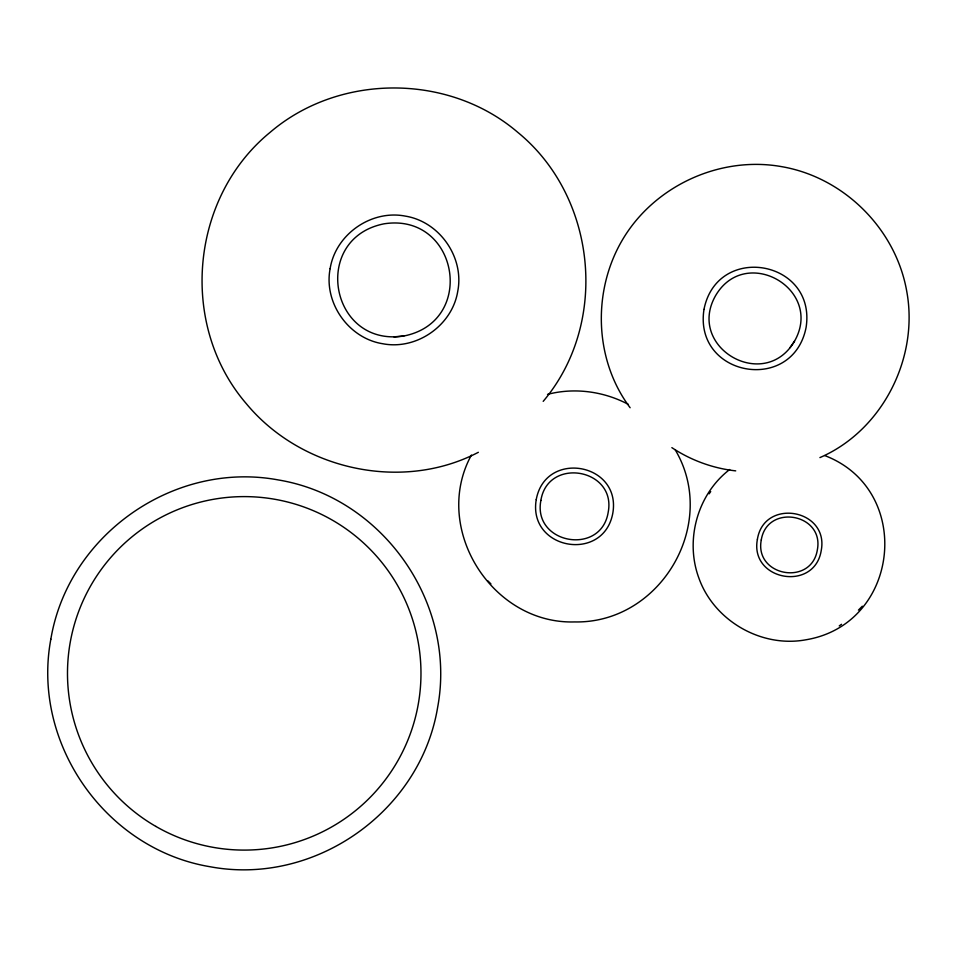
<?xml version="1.0" encoding="UTF-8"?>
<svg xmlns="http://www.w3.org/2000/svg" width="957" height="957" viewBox="0 0 957 957"><rect width="100%" height="100%" fill="white"/><g stroke="black" fill="none" stroke-linecap="round" stroke-linejoin="round"><path stroke-width="1.44" d="M471.394 455.077C431.428 527.989 491.766 624.371 574.535 621.93C660.557 623.761 719.186 523.946 675.247 449.862M794.489 341.23C824.037 289.409 745.67 244.167 715.573 295.665C686.025 347.475 764.392 392.717 794.489 341.23L789.932 347.726M543.193 401.354C609.298 323.107 596.941 197.022 517.773 132.341C448.725 73.187 339.173 73.187 270.113 132.341C189.941 197.788 178.78 325.356 246.368 403.746C301.12 469.839 401.868 492.317 478.356 452.302M709.125 493.836L710.716 491.575M858.429 610.111L862.341 606.2M729.689 469.516C697.474 494.123 684.829 539.927 698.801 577.861C713.91 620.734 761.353 648.116 806.033 639.766C900.25 624.012 914.15 489.733 824.79 455.58M839.253 625.89L841.514 624.299M819.922 457.59C882.33 430.542 918.911 358.193 906.805 291.682C896.039 229.273 844.206 177.428 781.797 166.674C719.461 155.441 653.021 186.424 621.56 241.379C592.239 292.387 594.512 360.394 630.125 407.73M403.842 336.003C477.292 321.504 458.044 212.322 384.056 223.818C310.606 238.329 329.854 347.499 403.842 336.003L393.949 336.864M547.512 394.38C574.415 387.31 603.939 391.365 628.414 404.416M735.706 470.868C713.109 468.392 690.775 460.257 671.862 447.637M487.903 580.899L490.917 583.914M50.829 639.252C31.39 743.398 105.605 849.397 210.133 866.743C314.279 886.194 420.279 811.979 437.624 707.45C457.075 603.293 382.86 497.293 278.331 479.947C174.174 460.508 68.174 534.724 50.829 639.252M330.129 268.666C323.526 302.675 348.468 338.311 382.692 343.73C416.714 350.346 452.338 325.392 457.769 291.167C464.372 257.146 439.43 221.522 405.206 216.091C371.184 209.487 335.56 234.429 330.129 268.666M536.243 499.602C527.678 549.773 603.723 563.183 612.827 513.096C621.404 462.925 545.346 449.515 536.243 499.602M540.884 500.415C532.439 544.078 601.187 556.208 608.185 512.282C616.631 468.619 547.883 456.489 540.884 500.415M703.981 309.434C693.514 376.783 792.886 394.308 806.093 327.45C816.56 260.101 717.176 242.576 703.981 309.434M757.406 539.281C749.403 580.696 814.574 592.18 821.226 550.538C829.217 509.136 764.045 497.64 757.406 539.281M761.27 539.963C754.236 576.353 811.512 586.462 817.35 549.856C824.384 513.466 767.107 503.37 761.27 539.963M155.859 826.417A176.746 176.746 0 0 0 420.972 673.345A176.746 176.746 0 0 0 155.859 520.285A176.746 176.746 0 0 0 155.859 826.417"/></g></svg>
